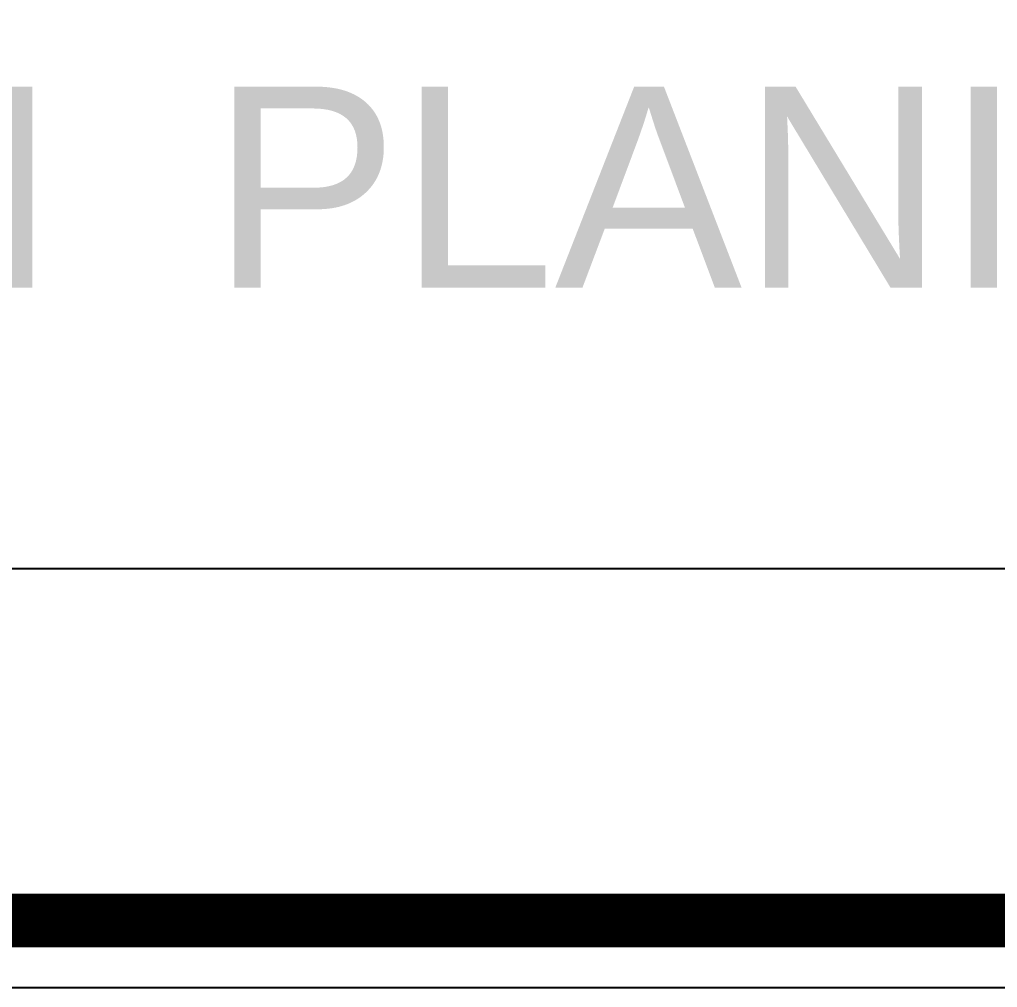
# Model space of a CAD drawing. Header units: millimetres. Extents: x -29311 to -3405, y 28913 to 42880.
# Drawn here: x -25070 to -24341, y 38241 to 38963 of the extents above; entities that cross this region are included whole.
import ezdxf

# ---------------------------------------------------------------- set-up
doc = ezdxf.new("R2010")
doc.units = ezdxf.units.MM
doc.layers.add('yazı1', color=7, linetype='Continuous')
doc.layers.add('Yazılar', color=253, linetype='Continuous')
doc.styles.get("Standard").update_dxf_attribs({"font": 'arial.ttf'})

# ---------------------------------------------------------------- blocks, each defined once
blk = doc.blocks.new('ANTET')
at = {"color": 251, "const_width": 20, "elevation": 0}
blk.add_lwpolyline([(-18595.04, -50619.36), (-18595.04, -52600.11), (-14668.24, -52600.11), (-14668.24, -50619.36)], close=True, dxfattribs=at)
at = {"layer": 'Yazılar', "elevation": 0}
for points in [[(-18620.04, -50594.36), (-18620.04, -52625.11), (-14643.24, -52625.11), (-14643.24, -50594.36)], [(-18397.88, -50768.01), (-14785.5, -50768.01), (-14785.5, -52468.87), (-18397.88, -52468.87)]]:
    blk.add_lwpolyline(points, close=True, dxfattribs=at)

msp = doc.modelspace()

# ---------------------------------------------------------------- block references
at = {"xscale": 2, "yscale": 2, "zscale": 2}
msp.add_blockref('ANTET', (7929.5, 143490.88, 0), dxfattribs=at)

# ---------------------------------------------------------------- texts
at = {"layer": 'yazı1', "insert": (-27022.81, 38913.14), "char_height": 150, "width": 5787.7223, "attachment_point": 1}
msp.add_mtext('MUTFAK YERLEŞİM  PLANI', dxfattribs=at)
msp.add_mtext('MUTFAK YERLEŞİM  PLANI', dxfattribs=at)

doc.saveas('drawing.dxf')
